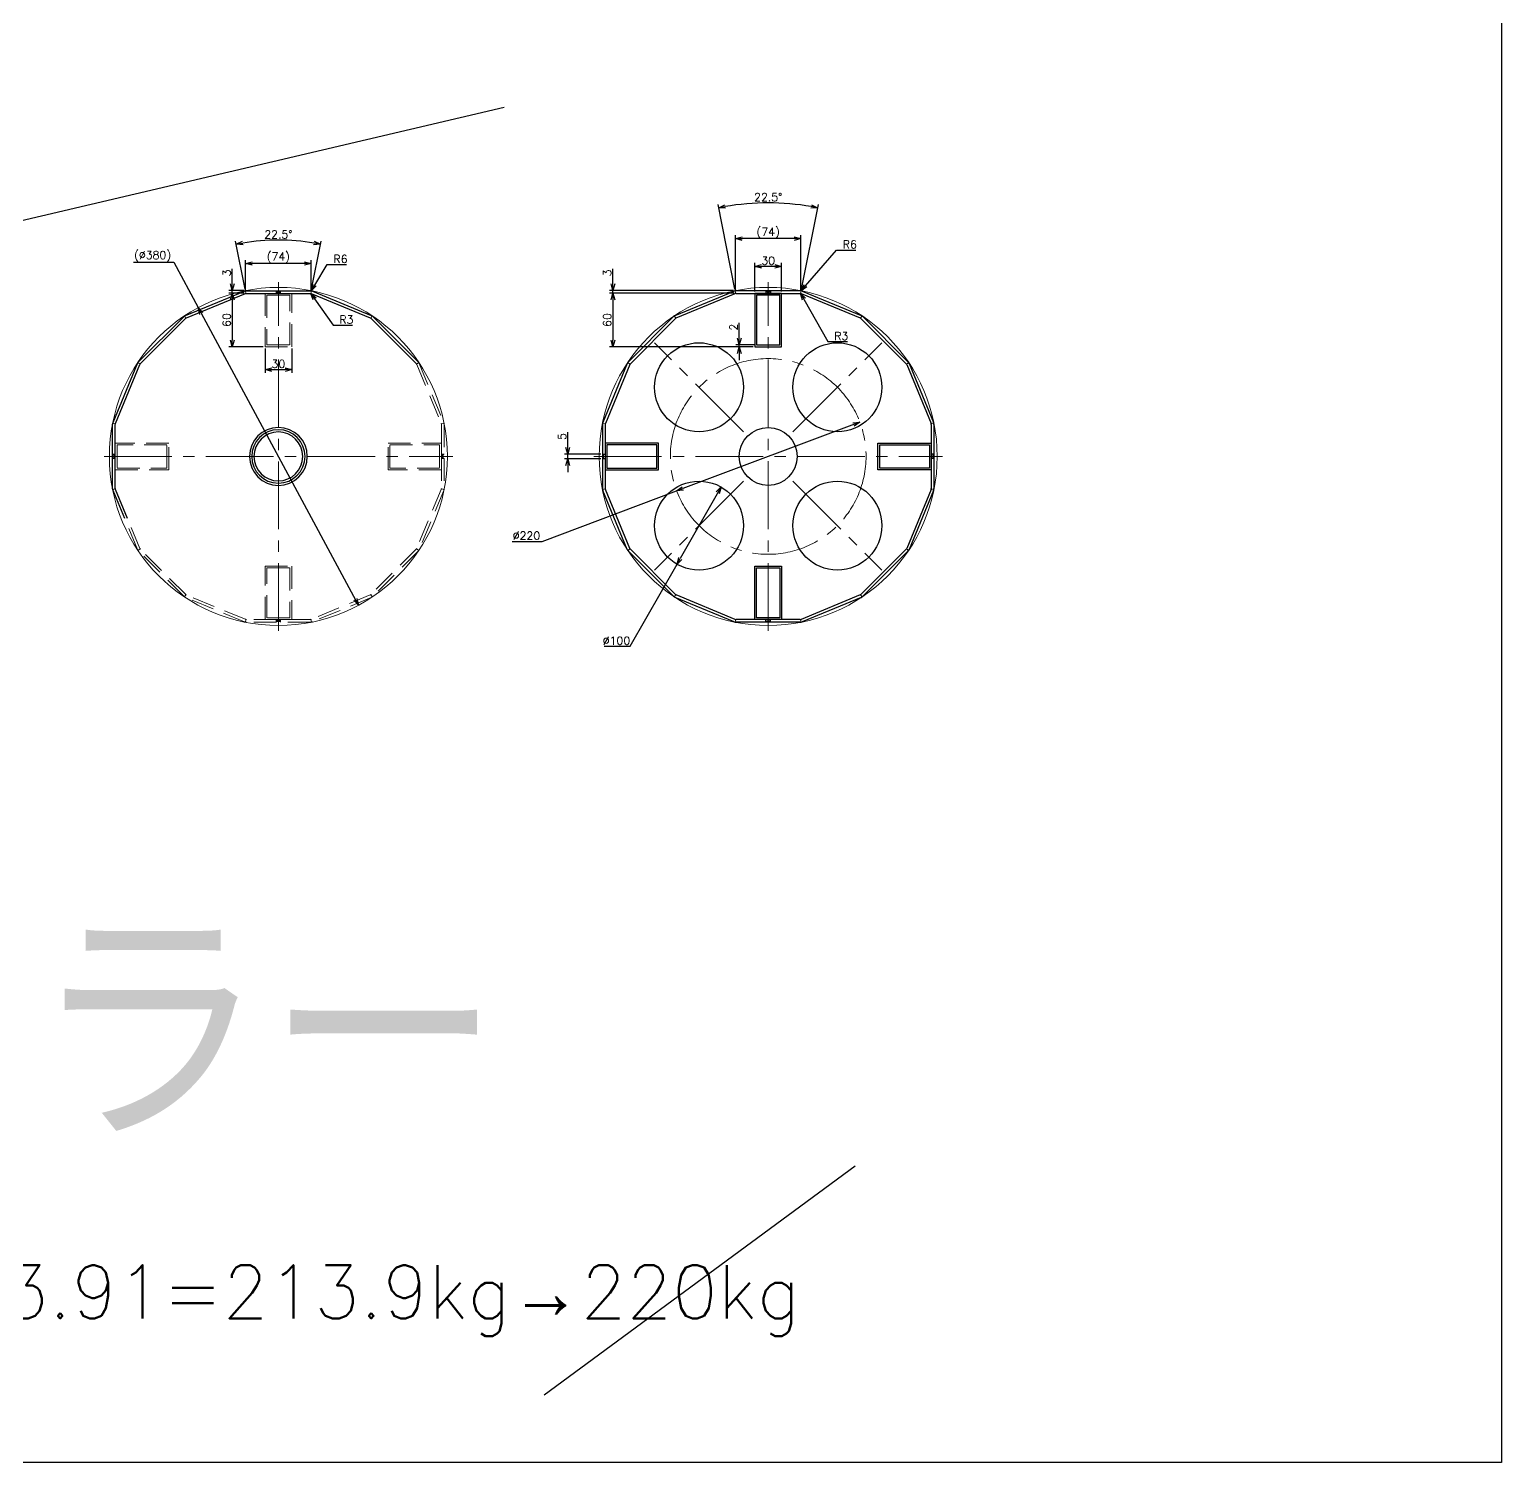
# Model space of a CAD drawing. Header units: millimetres. Extents: x -8731 to 85711, y -14522 to 31379.
# Drawn here: x -2808 to -1153, y 5443 to 7054 of the extents above; entities that cross this region are included whole.
import ezdxf
from ezdxf import colors
from ezdxf.entities.mleader import LeaderData, LeaderLine
from ezdxf.math import Vec2, Vec3

# ---------------------------------------------------------------- set-up
doc = ezdxf.new("R2010")
doc.units = ezdxf.units.MM
doc.header["$LTSCALE"] = 4
doc.header["$PDMODE"] = 99
doc.header["$PDSIZE"] = 1
doc.linetypes.add('CENTER2', pattern=[28.575, 19.05, -3.175, 3.175, -3.175])
doc.linetypes.add('HIDDEN', pattern=[9.525, 6.35, -3.175])
for name, color, linetype, lineweight in [('04_HIDDEN', 2, 'HIDDEN', 13), ('05_CENTER', 4, 'CENTER2', 13), ('08_DIM', 3, 'Continuous', 13)]:
    doc.layers.add(name, color=color, linetype=linetype, lineweight=lineweight)
doc.layers.add('10_DRAFT', color=8, linetype='Continuous', lineweight=0, plot=False)
doc.styles.add('KSS_TXT', font='txt.shx', dxfattribs={"bigfont": 'extfont2.shx'})
doc.styles.get("Standard").update_dxf_attribs({"font": 'txt.shx', "bigfont": 'extfont2.shx'})
doc.dimstyles.new('KSS_DIM', dxfattribs={"dimscale": 3, "dimtxt": 3, "dimasz": 2.5, "dimexe": 1.25, "dimexo": 0.625, "dimtad": 1, "dimdsep": 46, "dimtxsty": 'KSS_TXT', "dimblk": 'OPEN30', "dimcen": 0, "dimazin": 2, "dimtfac": 0.75, "dimtmove": 0, "dimatfit": 3, "dimldrblk": 'OPEN30', "dimfxl": 1, "dimtolj": 1, "dimarcsym": 0})
doc.dimstyles.new('KSS_DIM$3', dxfattribs={"dimscale": 3, "dimtxt": 3, "dimasz": 2.5, "dimexe": 1.25, "dimexo": 0.625, "dimtad": 1, "dimtih": 1, "dimtoh": 1, "dimdsep": 46, "dimtxsty": 'KSS_TXT', "dimblk": 'OPEN30', "dimcen": 0, "dimazin": 2, "dimtfac": 0.75, "dimtofl": 0, "dimtmove": 0, "dimatfit": 3, "dimldrblk": 'OPEN30', "dimfxl": 1, "dimtolj": 1, "dimarcsym": 0})

# ---------------------------------------------------------------- blocks, each defined once
blk = doc.blocks.new('_Open30')
at = {"color": 0, "linetype": 'ByBlock', "lineweight": -2}
for p, q in [((-1, 0.27), (0, 0)), ((0, 0), (-1, -0.27)), ((0, 0), (-1, 0))]:
    blk.add_line(p, q, dxfattribs=at)
blk = doc.blocks.new('*D1361')
at = {"layer": '08_DIM', "color": 0, "lineweight": -2, "transparency": 16777216}
for p, q in [((-2203.1, 6584), (-2203.1, 6601.3)), ((-2166, 6576.5), (-2206.8, 6576.5)), ((-2166, 6571.5), (-2206.8, 6571.5)), ((-2203.1, 6571.5), (-2203.1, 6576.5)), ((-2203.1, 6564), (-2203.1, 6556.5))]:
    blk.add_line(p, q, dxfattribs=at)
at = {"layer": 'Defpoints', "color": 0, "transparency": 16777216}
for p in [(-2203.1, 6576.5), (-2164.1, 6576.5), (-2164.1, 6571.5)]:
    blk.add_point(p, dxfattribs=at)
at = {"layer": '08_DIM', "color": 0, "lineweight": -2, "transparency": 16777216, "xscale": 7.5, "yscale": 7.5, "zscale": 7.5}
for p, rotation in [((-2203.1, 6576.5), 270), ((-2203.1, 6571.5), 90)]:
    blk.add_blockref('_Open30', p, dxfattribs=dict(at, rotation=rotation))
at = {"layer": '08_DIM', "color": 0, "transparency": 16777216, "insert": (-2209.5, 6596.4), "char_height": 9, "attachment_point": 5, "rotation": 90, "style": 'KSS_TXT'}
blk.add_mtext('\\A1;5', dxfattribs=at)
blk = doc.blocks.new('*D1427')
at = {"layer": '08_DIM', "color": 0, "lineweight": -2, "transparency": 16777216}
for p, q in [((-2543.5, 6695.5), (-2543.5, 6668)), ((-2513.5, 6695.5), (-2513.5, 6668)), ((-2536, 6671.7), (-2521, 6671.7))]:
    blk.add_line(p, q, dxfattribs=at)
at = {"layer": 'Defpoints', "color": 0, "transparency": 16777216}
for p in [(-2543.5, 6697.4), (-2513.5, 6697.4), (-2513.5, 6671.7)]:
    blk.add_point(p, dxfattribs=at)
at = {"layer": '08_DIM', "color": 0, "lineweight": -2, "transparency": 16777216, "xscale": 7.5, "yscale": 7.5, "zscale": 7.5, "rotation": 180}
blk.add_blockref('_Open30', (-2543.5, 6671.7), dxfattribs=at)
at = {"layer": '08_DIM', "color": 0, "lineweight": -2, "transparency": 16777216, "xscale": 7.5, "yscale": 7.5, "zscale": 7.5}
blk.add_blockref('_Open30', (-2513.5, 6671.7), dxfattribs=at)
at = {"layer": '08_DIM', "color": 0, "transparency": 16777216, "insert": (-2528.5, 6678.1), "char_height": 9, "attachment_point": 5, "style": 'KSS_TXT'}
blk.add_mtext('\\A1;30', dxfattribs=at)
blk = doc.blocks.new('*D1428')
at = {"layer": '08_DIM', "color": 0, "lineweight": -2, "transparency": 16777216}
for p, q in [((-2566.8, 6757.4), (-2584, 6757.4)), ((-2580.3, 6749.9), (-2580.3, 6704.9)), ((-2545.4, 6697.4), (-2584, 6697.4))]:
    blk.add_line(p, q, dxfattribs=at)
at = {"layer": 'Defpoints', "color": 0, "transparency": 16777216}
for p in [(-2565, 6757.4), (-2580.3, 6697.4), (-2543.5, 6697.4)]:
    blk.add_point(p, dxfattribs=at)
at = {"layer": '08_DIM', "color": 0, "lineweight": -2, "transparency": 16777216, "xscale": 7.5, "yscale": 7.5, "zscale": 7.5}
for p, rotation in [((-2580.3, 6757.4), 90), ((-2580.3, 6697.4), 270)]:
    blk.add_blockref('_Open30', p, dxfattribs=dict(at, rotation=rotation))
at = {"layer": '08_DIM', "color": 0, "transparency": 16777216, "insert": (-2586.6, 6727.4), "char_height": 9, "attachment_point": 5, "rotation": 90, "style": 'KSS_TXT'}
blk.add_mtext('\\A1;60', dxfattribs=at)
blk = doc.blocks.new('*D1429')
at = {"layer": '08_DIM', "color": 0, "lineweight": -2, "transparency": 16777216}
for p, q in [((-2580.3, 6767.9), (-2580.3, 6785.1)), ((-2567.4, 6760.4), (-2584, 6760.4)), ((-2566.8, 6757.4), (-2584, 6757.4)), ((-2580.3, 6757.4), (-2580.3, 6760.4)), ((-2580.3, 6749.9), (-2580.3, 6742.4))]:
    blk.add_line(p, q, dxfattribs=at)
at = {"layer": 'Defpoints', "color": 0, "transparency": 16777216}
for p in [(-2580.3, 6760.4), (-2565.6, 6760.4), (-2565, 6757.4)]:
    blk.add_point(p, dxfattribs=at)
at = {"layer": '08_DIM', "color": 0, "lineweight": -2, "transparency": 16777216, "xscale": 7.5, "yscale": 7.5, "zscale": 7.5}
for p, rotation in [((-2580.3, 6760.4), 270), ((-2580.3, 6757.4), 90)]:
    blk.add_blockref('_Open30', p, dxfattribs=dict(at, rotation=rotation))
at = {"layer": '08_DIM', "color": 0, "transparency": 16777216, "insert": (-2586.6, 6780.3), "char_height": 9, "attachment_point": 5, "rotation": 90, "style": 'KSS_TXT'}
blk.add_mtext('\\A1;3', dxfattribs=at)
blk = doc.blocks.new('*D1430')
at = {"layer": '08_DIM', "color": 0, "lineweight": -2, "transparency": 16777216}
for p, q in [((-2565.9, 6762.2), (-2576.7, 6816.2)), ((-2491.1, 6762.2), (-2480.3, 6816.2))]:
    blk.add_line(p, q, dxfattribs=at)
blk.add_arc((-2528.5, 6574), 243.2, 80.5172, 99.4828, dxfattribs=at)
at = {"layer": 'Defpoints', "color": 0, "transparency": 16777216}
for p in [(-2512.6, 6816.7), (-2565.6, 6760.4), (-2565, 6757.4), (-2492, 6757.4), (-2491.4, 6760.4)]:
    blk.add_point(p, dxfattribs=at)
at = {"layer": '08_DIM', "color": 0, "lineweight": -2, "transparency": 16777216, "xscale": 7.5, "yscale": 7.5, "zscale": 7.5}
for p, rotation in [((-2575.9, 6812.5), 190.3663944269011), ((-2481.1, 6812.5), 349.6336055743551)]:
    blk.add_blockref('_Open30', p, dxfattribs=dict(at, rotation=rotation))
at = {"layer": '08_DIM', "color": 0, "transparency": 16777216, "insert": (-2528.5, 6823.6), "char_height": 9, "attachment_point": 5, "style": 'KSS_TXT'}
blk.add_mtext('\\A1;22.5%%d', dxfattribs=at)
blk = doc.blocks.new('*D1431')
at = {"layer": '08_DIM', "color": 0, "lineweight": -2, "transparency": 16777216}
for p, q in [((-2565.3, 6760.8), (-2565.3, 6794.7)), ((-2499.2, 6790.9), (-2557.8, 6790.9)), ((-2491.7, 6760.8), (-2491.7, 6794.7))]:
    blk.add_line(p, q, dxfattribs=at)
at = {"layer": 'Defpoints', "color": 0, "transparency": 16777216}
for p in [(-2565.3, 6790.9), (-2565.3, 6758.9), (-2491.7, 6758.9)]:
    blk.add_point(p, dxfattribs=at)
at = {"layer": '08_DIM', "color": 0, "lineweight": -2, "transparency": 16777216, "xscale": 7.5, "yscale": 7.5, "zscale": 7.5, "rotation": 180}
blk.add_blockref('_Open30', (-2565.3, 6790.9), dxfattribs=at)
at = {"layer": '08_DIM', "color": 0, "lineweight": -2, "transparency": 16777216, "xscale": 7.5, "yscale": 7.5, "zscale": 7.5}
blk.add_blockref('_Open30', (-2491.7, 6790.9), dxfattribs=at)
at = {"layer": '08_DIM', "color": 0, "transparency": 16777216, "insert": (-2528.5, 6797.3), "char_height": 9, "attachment_point": 5, "style": 'KSS_TXT'}
blk.add_mtext('\\A1;(74)', dxfattribs=at)
blk = doc.blocks.new('*D1432')
at = {"layer": '08_DIM', "color": 0, "lineweight": -2, "transparency": 16777216}
for p, q in [((-2691.2, 6792.5), (-2646.2, 6792.5)), ((-2646.2, 6792.5), (-2618.6, 6741.3)), ((-2438.4, 6406.8), (-2615.1, 6734.7))]:
    blk.add_line(p, q, dxfattribs=at)
at = {"layer": 'Defpoints', "color": 0, "transparency": 16777216}
for p in [(-2618.6, 6741.3), (-2438.4, 6406.8)]:
    blk.add_point(p, dxfattribs=at)
at = {"layer": '08_DIM', "color": 0, "lineweight": -2, "transparency": 16777216, "xscale": 7.5, "yscale": 7.5, "zscale": 7.5}
for p, rotation in [((-2618.6, 6741.3), 118.3202222788793), ((-2438.4, 6406.8), 298.3202222788793)]:
    blk.add_blockref('_Open30', p, dxfattribs=dict(at, rotation=rotation))
at = {"layer": '08_DIM', "color": 0, "transparency": 16777216, "insert": (-2669.9, 6798.9), "char_height": 9, "attachment_point": 5, "style": 'KSS_TXT'}
blk.add_mtext('\\A1;(%%C380)', dxfattribs=at)
blk = doc.blocks.new('A$C478F6F38_1_1_1')
at = {"color": 0}
for points in [[(15, 0), (-15, 0), (-15, -60), (15, -60)], [(13, -2), (-13, -2), (-13, -58), (13, -58)]]:
    blk.add_lwpolyline(points, close=True, dxfattribs=at)
blk = doc.blocks.new('A$C34463D87_1_1_1')
h = blk.add_hatch(color=3)
h.dxf.hatch_style = 1
h.paths.add_polyline_path([(-2.5, 183.3), (-2.5, 185.6, 0.11176), (0, 185), (0, 183.3)])
h.paths.add_polyline_path([(0, 183.3), (0, 185, 0.111762), (2.5, 185.6), (2.5, 183.3)])
h = blk.add_hatch(color=3)
h.dxf.hatch_style = 1
h.paths.add_polyline_path([(-183.3, -2.5), (-185.6, -2.5, 0.11176), (-185, 0), (-183.3, 0)])
h.paths.add_polyline_path([(-183.3, 0), (-185, 0, 0.111762), (-185.6, 2.5), (-183.3, 2.5)])
h = blk.add_hatch(color=3)
h.dxf.hatch_style = 1
h.paths.add_polyline_path([(183.3, 2.5), (185.6, 2.5, 0.11176), (185, 0), (183.3, 0)])
h.paths.add_polyline_path([(183.3, 0), (185, 0, 0.111762), (185.6, -2.5), (183.3, -2.5)])
h = blk.add_hatch(color=3)
h.dxf.hatch_style = 1
h.paths.add_polyline_path([(2.5, -183.3), (2.5, -185.6, 0.11176), (0, -185), (0, -183.3)])
h.paths.add_polyline_path([(0, -183.3), (0, -185, 0.111762), (-2.5, -185.6), (-2.5, -183.3)])
at = {"color": 0}
for p, q in [((-38.2, 185.9), (-104.5, 158.4)), ((-37, 183.1), (-103.3, 155.7)), ((35.9, 186.3), (-35.9, 186.3)), ((35.9, 183.3), (-35.9, 183.3)), ((103.3, 155.7), (37, 183.1)), ((104.5, 158.4), (38.2, 185.9)), ((-106.4, 157.1), (-157.1, 106.4)), ((-104.3, 155), (-155, 104.3)), ((155, 104.3), (104.3, 155)), ((157.1, 106.4), (106.4, 157.1)), ((183.1, 37), (155.7, 103.3)), ((185.9, 38.2), (158.4, 104.5)), ((183.3, -35.9), (183.3, 35.9)), ((186.3, -35.9), (186.3, 35.9)), ((169.5, -69.8), (183.1, -37)), ((172.8, -69.8), (185.9, -38.2))]:
    blk.add_line(p, q, dxfattribs=at)
for radius in [32.5, 30, 27.5]:
    blk.add_circle((0, 0), radius, dxfattribs=at)
for centre, radius, start, end in [((-35.9, 180.3), 6, 90, 112.5), ((-35.9, 180.3), 3, 90, 112.5), ((35.9, 180.3), 6, 67.5, 90), ((35.9, 180.3), 3, 67.5, 90), ((-102.2, 152.9), 6, 112.5, 135), ((-102.2, 152.9), 3, 112.5, 135), ((102.2, 152.9), 3, 45, 67.5), ((102.2, 152.9), 6, 45, 67.5), ((-152.9, 102.2), 6, 135, 157.5), ((-152.9, 102.2), 3, 135, 157.5), ((152.9, 102.2), 3, 22.5, 45), ((152.9, 102.2), 6, 22.5, 45), ((180.3, 35.9), 3, 0, 22.5), ((180.3, 35.9), 6, 0, 22.5), ((180.3, -35.9), 3, 337.5, 0), ((180.3, -35.9), 6, 337.5, 0)]:
    blk.add_arc(centre, radius, start, end, dxfattribs=at)
at = {"color": 3}
for centre, start, end in [((0, 190.8), 244.4921, 295.5079), ((-190.8, 0), 334.4921, 25.5079), ((190.8, 0), 154.4921, 205.5079), ((0, -190.8), 64.4921, 115.5079)]:
    blk.add_arc(centre, 5.81, start, end, dxfattribs=at)
at = {"layer": '04_HIDDEN'}
for p, q in [((-2.5, 186.3), (-2.5, 183.3)), ((2.5, 186.3), (2.5, 183.3)), ((-158.4, 104.5), (-185.9, 38.2)), ((-155.7, 103.3), (-183.1, 37)), ((-186.3, 35.9), (-186.3, -35.9)), ((-183.3, 35.9), (-183.3, -35.9)), ((-186.3, 2.5), (-183.3, 2.5)), ((186.3, 2.5), (183.3, 2.5)), ((-186.3, -2.5), (-183.3, -2.5)), ((186.3, -2.5), (183.3, -2.5)), ((-185.9, -38.2), (-158.4, -104.5)), ((-183.1, -37), (-155.7, -103.3)), ((155.7, -103.3), (169.5, -69.8)), ((158.4, -104.5), (172.8, -69.8)), ((-157.1, -106.4), (-106.4, -157.1)), ((-155, -104.3), (-104.3, -155)), ((104.3, -155), (155, -104.3)), ((106.4, -157.1), (157.1, -106.4)), ((-104.5, -158.4), (-38.2, -185.9)), ((-103.3, -155.7), (-37, -183.1)), ((37, -183.1), (103.3, -155.7)), ((38.2, -185.9), (104.5, -158.4)), ((-35.9, -183.3), (35.9, -183.3)), ((-35.9, -186.3), (35.9, -186.3)), ((-2.5, -186.3), (-2.5, -183.3)), ((2.5, -186.3), (2.5, -183.3))]:
    blk.add_line(p, q, dxfattribs=at)
for centre, radius, start, end in [((-180.3, 35.9), 6, 157.5, 180), ((-180.3, 35.9), 3, 157.5, 180), ((-180.3, -35.9), 6, 180, 202.5), ((-180.3, -35.9), 3, 180, 202.5), ((-152.9, -102.2), 6, 202.5, 225), ((-152.9, -102.2), 3, 202.5, 225), ((152.9, -102.2), 3, 315, 337.5), ((152.9, -102.2), 6, 315, 337.5), ((-102.2, -152.9), 6, 225, 247.5), ((-102.2, -152.9), 3, 225, 247.5), ((102.2, -152.9), 3, 292.5, 315), ((102.2, -152.9), 6, 292.5, 315), ((-35.9, -180.3), 6, 247.5, 270), ((-35.9, -180.3), 3, 247.5, 270), ((35.9, -180.3), 3, 270, 292.5), ((35.9, -180.3), 6, 270, 292.5)]:
    blk.add_arc(centre, radius, start, end, dxfattribs=at)
at = {"layer": '05_CENTER'}
for p, q in [((0, -196), (0, 196)), ((196, 0), (-196, 0))]:
    blk.add_line(p, q, dxfattribs=at)
at = {"layer": '10_DRAFT'}
for p, q in [((-37.1, 186.3), (-38.2, 185.9)), ((-37.1, 186.3), (-36.5, 183.3)), ((-35.9, 186.3), (-37.1, 186.3)), ((-37, 183.1), (-36.5, 183.3)), ((-36.5, 183.3), (-35.9, 183.3)), ((37.1, 186.3), (35.9, 186.3)), ((35.9, 183.3), (36.5, 183.3)), ((37.1, 186.3), (36.5, 183.3)), ((36.5, 183.3), (37, 183.1)), ((38.2, 185.9), (37.1, 186.3)), ((-105.6, 158), (-106.4, 157.1)), ((-104.5, 158.4), (-105.6, 158)), ((-105.6, 158), (-103.9, 155.4)), ((-104.3, 155), (-103.9, 155.4)), ((-103.9, 155.4), (-103.3, 155.7)), ((103.3, 155.7), (103.9, 155.4)), ((105.6, 158), (103.9, 155.4)), ((103.9, 155.4), (104.3, 155)), ((105.6, 158), (104.5, 158.4)), ((106.4, 157.1), (105.6, 158)), ((-158, 105.6), (-158.4, 104.5)), ((-157.1, 106.4), (-158, 105.6)), ((-158, 105.6), (-155.4, 103.9)), ((-155.7, 103.3), (-155.4, 103.9)), ((-155.4, 103.9), (-155, 104.3)), ((155, 104.3), (155.4, 103.9)), ((158, 105.6), (155.4, 103.9)), ((155.4, 103.9), (155.7, 103.3)), ((158, 105.6), (157.1, 106.4)), ((158.4, 104.5), (158, 105.6)), ((-185.9, 38.2), (-186.3, 37.1)), ((-186.3, 37.1), (-183.3, 36.5)), ((-186.3, 37.1), (-186.3, 35.9)), ((-183.3, 36.5), (-183.1, 37)), ((-183.3, 35.9), (-183.3, 36.5)), ((183.1, 37), (183.3, 36.5)), ((186.3, 37.1), (183.3, 36.5)), ((183.3, 36.5), (183.3, 35.9)), ((186.3, 37.1), (185.9, 38.2)), ((186.3, 35.9), (186.3, 37.1)), ((-186.3, -35.9), (-186.3, -37.1)), ((-186.3, -37.1), (-183.3, -36.5)), ((-186.3, -37.1), (-185.9, -38.2)), ((-183.3, -36.5), (-183.3, -35.9)), ((-183.1, -37), (-183.3, -36.5)), ((183.3, -36.5), (183.1, -37)), ((183.3, -35.9), (183.3, -36.5)), ((186.3, -37.1), (183.3, -36.5)), ((185.9, -38.2), (186.3, -37.1)), ((186.3, -37.1), (186.3, -35.9)), ((-158.4, -104.5), (-158, -105.6)), ((-158, -105.6), (-155.4, -103.9)), ((-158, -105.6), (-157.1, -106.4)), ((-155.4, -103.9), (-155.7, -103.3)), ((-155, -104.3), (-155.4, -103.9)), ((155.4, -103.9), (155, -104.3)), ((155.7, -103.3), (155.4, -103.9)), ((158, -105.6), (155.4, -103.9)), ((157.1, -106.4), (158, -105.6)), ((158, -105.6), (158.4, -104.5)), ((-106.4, -157.1), (-105.6, -158)), ((-105.6, -158), (-103.9, -155.4)), ((-105.6, -158), (-104.5, -158.4)), ((-103.9, -155.4), (-104.3, -155)), ((-103.3, -155.7), (-103.9, -155.4)), ((103.9, -155.4), (103.3, -155.7)), ((104.3, -155), (103.9, -155.4)), ((105.6, -158), (103.9, -155.4)), ((104.5, -158.4), (105.6, -158)), ((105.6, -158), (106.4, -157.1)), ((-38.2, -185.9), (-37.1, -186.3)), ((-37.1, -186.3), (-36.5, -183.3)), ((-37.1, -186.3), (-35.9, -186.3)), ((-36.5, -183.3), (-37, -183.1)), ((-35.9, -183.3), (-36.5, -183.3)), ((36.5, -183.3), (35.9, -183.3)), ((35.9, -186.3), (37.1, -186.3)), ((37, -183.1), (36.5, -183.3)), ((37.1, -186.3), (36.5, -183.3)), ((37.1, -186.3), (38.2, -185.9))]:
    blk.add_line(p, q, dxfattribs=at)
blk.add_circle((0, 0), 190, dxfattribs=at)
at = {"layer": '04_HIDDEN', "xscale": -1}
blk.add_blockref('A$C478F6F38_1_1_1', (0, 183.3), dxfattribs=at)
at = {"layer": '04_HIDDEN'}
for p, rotation in [((-183.3, 0), 90), ((0, -183.3), 180)]:
    blk.add_blockref('A$C478F6F38_1_1_1', p, dxfattribs=dict(at, rotation=rotation))
at = {"layer": '04_HIDDEN', "xscale": -1, "rotation": 270}
blk.add_blockref('A$C478F6F38_1_1_1', (183.3, 0), dxfattribs=at)
blk = doc.blocks.new('*D3917')
at = {"layer": '08_DIM', "color": 0, "lineweight": -2, "transparency": 16777216}
for p, q in [((-1992.8, 6759.3), (-1992.8, 6791.5)), ((-1970.3, 6787.7), (-1985.3, 6787.7)), ((-1962.8, 6759.3), (-1962.8, 6791.5))]:
    blk.add_line(p, q, dxfattribs=at)
at = {"layer": 'Defpoints', "color": 0, "transparency": 16777216}
for p in [(-1992.8, 6787.7), (-1992.8, 6757.4), (-1962.8, 6757.4)]:
    blk.add_point(p, dxfattribs=at)
at = {"layer": '08_DIM', "color": 0, "lineweight": -2, "transparency": 16777216, "xscale": 7.5, "yscale": 7.5, "zscale": 7.5, "rotation": 180}
blk.add_blockref('_Open30', (-1992.8, 6787.7), dxfattribs=at)
at = {"layer": '08_DIM', "color": 0, "lineweight": -2, "transparency": 16777216, "xscale": 7.5, "yscale": 7.5, "zscale": 7.5}
blk.add_blockref('_Open30', (-1962.8, 6787.7), dxfattribs=at)
at = {"layer": '08_DIM', "color": 0, "transparency": 16777216, "insert": (-1977.8, 6794.1), "char_height": 9, "attachment_point": 5, "style": 'KSS_TXT'}
blk.add_mtext('\\A1;30', dxfattribs=at)
blk = doc.blocks.new('*D3918')
at = {"layer": '08_DIM', "color": 0, "lineweight": -2, "transparency": 16777216}
for p, q in [((-2016.1, 6757.4), (-2156.2, 6757.4)), ((-2152.4, 6749.9), (-2152.4, 6704.9)), ((-1994.7, 6697.4), (-2156.2, 6697.4))]:
    blk.add_line(p, q, dxfattribs=at)
at = {"layer": 'Defpoints', "color": 0, "transparency": 16777216}
for p in [(-2014.2, 6757.4), (-2152.4, 6697.4), (-1992.8, 6697.4)]:
    blk.add_point(p, dxfattribs=at)
at = {"layer": '08_DIM', "color": 0, "lineweight": -2, "transparency": 16777216, "xscale": 7.5, "yscale": 7.5, "zscale": 7.5}
for p, rotation in [((-2152.4, 6757.4), 90), ((-2152.4, 6697.4), 270)]:
    blk.add_blockref('_Open30', p, dxfattribs=dict(at, rotation=rotation))
at = {"layer": '08_DIM', "color": 0, "transparency": 16777216, "insert": (-2158.8, 6727.4), "char_height": 9, "attachment_point": 5, "rotation": 90, "style": 'KSS_TXT'}
blk.add_mtext('\\A1;60', dxfattribs=at)
blk = doc.blocks.new('*D3919')
at = {"layer": '08_DIM', "color": 0, "lineweight": -2, "transparency": 16777216}
for p, q in [((-2152.4, 6767.9), (-2152.4, 6785.1)), ((-2016.7, 6760.4), (-2156.2, 6760.4)), ((-2016.1, 6757.4), (-2156.2, 6757.4)), ((-2152.4, 6757.4), (-2152.4, 6760.4)), ((-2152.4, 6749.9), (-2152.4, 6742.4))]:
    blk.add_line(p, q, dxfattribs=at)
at = {"layer": 'Defpoints', "color": 0, "transparency": 16777216}
for p in [(-2152.4, 6760.4), (-2014.8, 6760.4), (-2014.2, 6757.4)]:
    blk.add_point(p, dxfattribs=at)
at = {"layer": '08_DIM', "color": 0, "lineweight": -2, "transparency": 16777216, "xscale": 7.5, "yscale": 7.5, "zscale": 7.5}
for p, rotation in [((-2152.4, 6760.4), 270), ((-2152.4, 6757.4), 90)]:
    blk.add_blockref('_Open30', p, dxfattribs=dict(at, rotation=rotation))
at = {"layer": '08_DIM', "color": 0, "transparency": 16777216, "insert": (-2158.8, 6780.3), "char_height": 9, "attachment_point": 5, "rotation": 90, "style": 'KSS_TXT'}
blk.add_mtext('\\A1;3', dxfattribs=at)
blk = doc.blocks.new('*D3920')
at = {"layer": '08_DIM', "color": 0, "lineweight": -2, "transparency": 16777216}
for p, q in [((-2015.2, 6762.2), (-2034.1, 6857.3)), ((-1940.3, 6762.2), (-1921.4, 6857.3))]:
    blk.add_line(p, q, dxfattribs=at)
blk.add_arc((-1977.8, 6574), 285, 80.2576, 99.7424, dxfattribs=at)
at = {"layer": 'Defpoints', "color": 0, "transparency": 16777216}
for p in [(-1959.1, 6858.5), (-2014.8, 6760.4), (-2014.2, 6757.4), (-1941.3, 6757.4), (-1940.7, 6760.4)]:
    blk.add_point(p, dxfattribs=at)
at = {"layer": '08_DIM', "color": 0, "lineweight": -2, "transparency": 16777216, "xscale": 7.5, "yscale": 7.5, "zscale": 7.5}
for p, rotation in [((-2033.4, 6853.6), 190.4961934997355), ((-1922.2, 6853.6), 349.503806501434)]:
    blk.add_blockref('_Open30', p, dxfattribs=dict(at, rotation=rotation))
at = {"layer": '08_DIM', "color": 0, "transparency": 16777216, "insert": (-1977.8, 6865.5), "char_height": 9, "attachment_point": 5, "style": 'KSS_TXT'}
blk.add_mtext('\\A1;22.5%%d', dxfattribs=at)
blk = doc.blocks.new('*D3921')
at = {"layer": '08_DIM', "color": 0, "lineweight": -2, "transparency": 16777216}
for p, q in [((-2014.5, 6760.8), (-2014.5, 6822.6)), ((-1948.5, 6818.9), (-2007, 6818.9)), ((-1941, 6760.8), (-1941, 6822.6))]:
    blk.add_line(p, q, dxfattribs=at)
at = {"layer": 'Defpoints', "color": 0, "transparency": 16777216}
for p in [(-2014.5, 6818.9), (-2014.5, 6758.9), (-1941, 6758.9)]:
    blk.add_point(p, dxfattribs=at)
at = {"layer": '08_DIM', "color": 0, "lineweight": -2, "transparency": 16777216, "xscale": 7.5, "yscale": 7.5, "zscale": 7.5, "rotation": 180}
blk.add_blockref('_Open30', (-2014.5, 6818.9), dxfattribs=at)
at = {"layer": '08_DIM', "color": 0, "lineweight": -2, "transparency": 16777216, "xscale": 7.5, "yscale": 7.5, "zscale": 7.5}
blk.add_blockref('_Open30', (-1941, 6818.9), dxfattribs=at)
at = {"layer": '08_DIM', "color": 0, "transparency": 16777216, "insert": (-1977.8, 6825.2), "char_height": 9, "attachment_point": 5, "style": 'KSS_TXT'}
blk.add_mtext('\\A1;(74)', dxfattribs=at)
blk = doc.blocks.new('*D3922')
at = {"layer": '08_DIM', "color": 0, "lineweight": -2, "transparency": 16777216}
for p, q in [((-1874.8, 6612.7), (-2073.7, 6538)), ((-2231.8, 6478.6), (-2080.7, 6535.3)), ((-2265.6, 6478.6), (-2231.8, 6478.6))]:
    blk.add_line(p, q, dxfattribs=at)
at = {"layer": 'Defpoints', "color": 0, "transparency": 16777216}
for p in [(-1874.8, 6612.7), (-2080.7, 6535.3)]:
    blk.add_point(p, dxfattribs=at)
at = {"layer": '08_DIM', "color": 0, "lineweight": -2, "transparency": 16777216, "xscale": 7.5, "yscale": 7.5, "zscale": 7.5}
for p, rotation in [((-1874.8, 6612.7), 20.59139311742647), ((-2080.7, 6535.3), 200.5913931174265)]:
    blk.add_blockref('_Open30', p, dxfattribs=dict(at, rotation=rotation))
at = {"layer": '08_DIM', "color": 0, "transparency": 16777216, "insert": (-2249.6, 6485), "char_height": 9, "attachment_point": 5, "style": 'KSS_TXT'}
blk.add_mtext('\\A1;%%C220', dxfattribs=at)
blk = doc.blocks.new('*D3926')
at = {"layer": '08_DIM', "color": 0, "lineweight": -2, "transparency": 16777216}
for p, q in [((-2030.8, 6539.7), (-2076.6, 6459.3)), ((-2132.9, 6360.6), (-2080.3, 6452.8)), ((-2162.1, 6360.6), (-2132.9, 6360.6))]:
    blk.add_line(p, q, dxfattribs=at)
at = {"layer": 'Defpoints', "color": 0, "transparency": 16777216}
for p in [(-2030.8, 6539.7), (-2080.3, 6452.8)]:
    blk.add_point(p, dxfattribs=at)
at = {"layer": '08_DIM', "color": 0, "lineweight": -2, "transparency": 16777216, "xscale": 7.5, "yscale": 7.5, "zscale": 7.5}
for p, rotation in [((-2030.8, 6539.7), 60.32635571447695), ((-2080.3, 6452.8), 240.326355714477)]:
    blk.add_blockref('_Open30', p, dxfattribs=dict(at, rotation=rotation))
at = {"layer": '08_DIM', "color": 0, "transparency": 16777216, "insert": (-2148.4, 6366.9), "char_height": 9, "attachment_point": 5, "style": 'KSS_TXT'}
blk.add_mtext('\\A1;%%C100', dxfattribs=at)
blk = doc.blocks.new('*D3927')
at = {"layer": '08_DIM', "color": 0, "lineweight": -2, "transparency": 16777216}
for p, q in [((-2010.3, 6706.9), (-2010.3, 6724.1)), ((-1992.7, 6699.4), (-2014, 6699.4)), ((-1994.7, 6697.4), (-2014, 6697.4)), ((-2010.3, 6697.4), (-2010.3, 6699.4)), ((-2010.3, 6689.9), (-2010.3, 6682.4))]:
    blk.add_line(p, q, dxfattribs=at)
at = {"layer": 'Defpoints', "color": 0, "transparency": 16777216}
for p in [(-2010.3, 6699.4), (-1992.8, 6697.4), (-1990.8, 6699.4)]:
    blk.add_point(p, dxfattribs=at)
at = {"layer": '08_DIM', "color": 0, "lineweight": -2, "transparency": 16777216, "xscale": 7.5, "yscale": 7.5, "zscale": 7.5}
for p, rotation in [((-2010.3, 6699.4), 270), ((-2010.3, 6697.4), 90)]:
    blk.add_blockref('_Open30', p, dxfattribs=dict(at, rotation=rotation))
at = {"layer": '08_DIM', "color": 0, "transparency": 16777216, "insert": (-2016.7, 6719.3), "char_height": 9, "attachment_point": 5, "rotation": 90, "style": 'KSS_TXT'}
blk.add_mtext('\\A1;2', dxfattribs=at)

msp = doc.modelspace()

# ---------------------------------------------------------------- linework, layer by layer
at = {"color": 3}
msp.add_line((-2274.49183, 6966.16527), (-5459.01232, 6219.36425), dxfattribs=at)
at = {"color": 0}
for p, q in [((-2082.23102, 6732.47034), (-2015.94509, 6759.92687)), ((-2081.08297, 6729.6987), (-2014.79704, 6757.15523)), ((-2013.64899, 6760.38359), (-1941.90161, 6760.38359)), ((-2013.64899, 6757.38359), (-1941.90161, 6757.38359)), ((-1940.75356, 6757.15523), (-1874.46763, 6729.6987)), ((-1939.60551, 6759.92687), (-1873.31958, 6732.47034)), ((-2134.91061, 6680.43665), (-2084.17756, 6731.1697)), ((-2132.78929, 6678.31533), (-2082.05624, 6729.04838)), ((-1873.49436, 6729.04838), (-1822.76131, 6678.31533)), ((-1871.37304, 6731.1697), (-1820.63999, 6680.43665)), ((-2136.21125, 6678.49011), (-2163.66778, 6612.20418)), ((-2133.43961, 6677.34206), (-2160.89614, 6611.05613)), ((-1822.11099, 6677.34206), (-1794.65446, 6611.05613)), ((-1819.33935, 6678.49011), (-1791.88282, 6612.20418)), ((-2164.1245, 6609.90808), (-2164.1245, 6538.1607)), ((-2161.1245, 6609.90808), (-2161.1245, 6538.1607)), ((-1794.4261, 6609.90808), (-1794.4261, 6538.1607)), ((-1791.4261, 6609.90808), (-1791.4261, 6538.1607)), ((-2136.21125, 6469.57867), (-2163.66778, 6535.8646)), ((-2133.43961, 6470.72672), (-2160.89614, 6537.01265)), ((-1794.65446, 6537.01265), (-1822.11099, 6470.72672)), ((-1791.88282, 6535.8646), (-1819.33935, 6469.57867)), ((-2084.17756, 6416.89908), (-2134.91061, 6467.63213)), ((-2082.05624, 6419.0204), (-2132.78929, 6469.75345)), ((-1822.76131, 6469.75345), (-1873.49436, 6419.0204)), ((-1820.63999, 6467.63213), (-1871.37304, 6416.89908)), ((-2015.94509, 6388.14191), (-2082.23102, 6415.59844)), ((-2014.79704, 6390.91355), (-2081.08297, 6418.37008)), ((-1874.46763, 6418.37008), (-1940.75356, 6390.91355)), ((-1873.31958, 6415.59844), (-1939.60551, 6388.14191)), ((-1941.90161, 6390.68519), (-2013.64899, 6390.68519)), ((-1941.90161, 6387.68519), (-2013.64899, 6387.68519))]:
    msp.add_line(p, q, dxfattribs=at)
for p, q in [((-1980.27532, 6760.38359), (-1980.27532, 6757.38359)), ((-1975.27532, 6760.38359), (-1975.27532, 6757.38359)), ((-2164.1245, 6576.53437), (-2161.1245, 6576.53437)), ((-2164.1245, 6571.53437), (-2161.1245, 6571.53437)), ((-1791.4261, 6576.53441), (-1794.4261, 6576.53441)), ((-1791.4261, 6571.53441), (-1794.4261, 6571.53441)), ((-1980.27528, 6387.68519), (-1980.27528, 6390.68519)), ((-1975.27528, 6387.68519), (-1975.27528, 6390.68519)), ((-1880.17063, 5776.19684), (-2229.84942, 5518.89397))]:
    msp.add_line(p, q)
at = {"color": 2}
msp.add_lwpolyline([(-6091.91007, 8920.9142), (-1153.29844, 8920.9142), (-1153.29844, 5443.0655), (-6091.91007, 5443.0655)], close=True, dxfattribs=at)
at = {"color": 0}
for centre, radius in [((-2055.55705, 6651.81614), 50), ((-1899.99355, 6651.81614), 50), ((-1977.7753, 6574.03439), 32.5), ((-2055.55705, 6496.25264), 50), ((-1899.99355, 6496.25264), 50)]:
    msp.add_circle(centre, radius, dxfattribs=at)
for centre, radius, start, end in [((-2013.64899, 6754.38359), 6, 90, 112.5), ((-2013.64899, 6754.38359), 3, 90, 112.5), ((-1941.90161, 6754.38359), 6, 67.5, 90), ((-1941.90161, 6754.38359), 3, 67.5, 90), ((-2079.93492, 6726.92706), 6, 112.5, 135), ((-2079.93492, 6726.92706), 3, 112.5, 135), ((-1875.61568, 6726.92706), 3, 45, 67.5), ((-1875.61568, 6726.92706), 6, 45, 67.5), ((-2130.66797, 6676.19401), 6, 135, 157.5), ((-2130.66797, 6676.19401), 3, 135, 157.5), ((-1824.88263, 6676.19401), 3, 22.5, 45), ((-1824.88263, 6676.19401), 6, 22.5, 45), ((-2158.1245, 6609.90808), 6, 157.5, 180), ((-2158.1245, 6609.90808), 3, 157.5, 180), ((-1797.4261, 6609.90808), 3, 0, 22.5), ((-1797.4261, 6609.90808), 6, 0, 22.5), ((-2158.1245, 6538.1607), 6, 180, 202.5), ((-2158.1245, 6538.1607), 3, 180, 202.5), ((-1797.4261, 6538.1607), 3, 337.5, 0), ((-1797.4261, 6538.1607), 6, 337.5, 0), ((-2130.66797, 6471.87477), 6, 202.5, 225), ((-2130.66797, 6471.87477), 3, 202.5, 225), ((-1824.88263, 6471.87477), 3, 315, 337.5), ((-1824.88263, 6471.87477), 6, 315, 337.5), ((-2079.93492, 6421.14172), 6, 225, 247.5), ((-2079.93492, 6421.14172), 3, 225, 247.5), ((-1875.61568, 6421.14172), 3, 292.5, 315), ((-1875.61568, 6421.14172), 6, 292.5, 315), ((-2013.64899, 6393.68519), 3, 247.5, 270), ((-1941.90161, 6393.68519), 3, 270, 292.5), ((-2013.64899, 6393.68519), 6, 247.5, 270), ((-1941.90161, 6393.68519), 6, 270, 292.5)]:
    msp.add_arc(centre, radius, start, end, dxfattribs=at)
at = {"color": 3}
for centre, start, end in [((-1977.77532, 6764.83629), 244.49206587, 295.50793413), ((-2168.57721, 6574.03437), 334.49206587, 25.50793413), ((-1786.9734, 6574.03441), 154.49206587, 205.50793413), ((-1977.77528, 6383.23248), 64.49206587, 115.50793413)]:
    msp.add_arc(centre, 5.80537, start, end, dxfattribs=at)
at = {"layer": '05_CENTER'}
for p, q in [((-1977.7753, 6378.04112), (-1977.7753, 6770.02766)), ((-2005.52822, 6601.7873), (-2105.58588, 6701.84497)), ((-1950.02239, 6601.7873), (-1849.96472, 6701.84497)), ((-2173.76857, 6574.03439), (-1781.78203, 6574.03439)), ((-2005.52822, 6546.28147), (-2105.58588, 6446.22381)), ((-1950.02239, 6546.28147), (-1849.96472, 6446.22381))]:
    msp.add_line(p, q, dxfattribs=at)
msp.add_circle((-1977.7753, 6574.03439), 110, dxfattribs=at)
at = {"layer": '10_DRAFT'}
for p, q in [((-2015.94509, 6759.92687), (-2014.84246, 6760.38359)), ((-2014.84246, 6760.38359), (-2014.24572, 6757.38359)), ((-2014.84246, 6760.38359), (-2013.64899, 6760.38359)), ((-2014.24572, 6757.38359), (-2014.79704, 6757.15523)), ((-2013.64899, 6757.38359), (-2014.24572, 6757.38359)), ((-1941.90161, 6760.38359), (-1940.70814, 6760.38359)), ((-1941.30488, 6757.38359), (-1941.90161, 6757.38359)), ((-1940.70814, 6760.38359), (-1941.30488, 6757.38359)), ((-1940.75356, 6757.15523), (-1941.30488, 6757.38359)), ((-1940.70814, 6760.38359), (-1939.60551, 6759.92687)), ((-2084.17756, 6731.1697), (-2083.33364, 6732.01362)), ((-2083.33364, 6732.01362), (-2082.23102, 6732.47034)), ((-2083.33364, 6732.01362), (-2081.63428, 6729.47034)), ((-2081.63428, 6729.47034), (-2082.05624, 6729.04838)), ((-2081.08297, 6729.6987), (-2081.63428, 6729.47034)), ((-1873.91632, 6729.47034), (-1874.46763, 6729.6987)), ((-1872.21696, 6732.01362), (-1873.91632, 6729.47034)), ((-1873.49436, 6729.04838), (-1873.91632, 6729.47034)), ((-1873.31958, 6732.47034), (-1872.21696, 6732.01362)), ((-1872.21696, 6732.01362), (-1871.37304, 6731.1697)), ((-2135.75453, 6679.59273), (-2136.21125, 6678.49011)), ((-2134.91061, 6680.43665), (-2135.75453, 6679.59273)), ((-2135.75453, 6679.59273), (-2133.21125, 6677.89337)), ((-2133.43961, 6677.34206), (-2133.21125, 6677.89337)), ((-2133.21125, 6677.89337), (-2132.78929, 6678.31533)), ((-1822.33935, 6677.89337), (-1822.76131, 6678.31533)), ((-1819.79607, 6679.59273), (-1822.33935, 6677.89337)), ((-1822.11099, 6677.34206), (-1822.33935, 6677.89337)), ((-1820.63999, 6680.43665), (-1819.79607, 6679.59273)), ((-1819.79607, 6679.59273), (-1819.33935, 6678.49011)), ((-2163.66778, 6612.20418), (-2164.1245, 6611.10155)), ((-2164.1245, 6611.10155), (-2161.1245, 6610.50481)), ((-2164.1245, 6611.10155), (-2164.1245, 6609.90808)), ((-2161.1245, 6610.50481), (-2160.89614, 6611.05613)), ((-2161.1245, 6609.90808), (-2161.1245, 6610.50481)), ((-1794.4261, 6610.50481), (-1794.65446, 6611.05613)), ((-1791.4261, 6611.10155), (-1794.4261, 6610.50481)), ((-1794.4261, 6609.90808), (-1794.4261, 6610.50481)), ((-1791.88282, 6612.20418), (-1791.4261, 6611.10155)), ((-1791.4261, 6611.10155), (-1791.4261, 6609.90808)), ((-2164.1245, 6538.1607), (-2164.1245, 6536.96723)), ((-2164.1245, 6536.96723), (-2161.1245, 6537.56397)), ((-2161.1245, 6537.56397), (-2161.1245, 6538.1607)), ((-2160.89614, 6537.01265), (-2161.1245, 6537.56397)), ((-1794.65446, 6537.01265), (-1794.4261, 6537.56397)), ((-1794.4261, 6537.56397), (-1794.4261, 6538.1607)), ((-1791.4261, 6536.96723), (-1794.4261, 6537.56397)), ((-1791.4261, 6538.1607), (-1791.4261, 6536.96723)), ((-2164.1245, 6536.96723), (-2163.66778, 6535.8646)), ((-1791.4261, 6536.96723), (-1791.88282, 6535.8646)), ((-2135.75453, 6468.47604), (-2136.21125, 6469.57867)), ((-2135.75453, 6468.47604), (-2133.21125, 6470.17541)), ((-2134.91061, 6467.63213), (-2135.75453, 6468.47604)), ((-2133.43961, 6470.72672), (-2133.21125, 6470.17541)), ((-2133.21125, 6470.17541), (-2132.78929, 6469.75345)), ((-1822.76131, 6469.75345), (-1822.33935, 6470.17541)), ((-1822.33935, 6470.17541), (-1822.11099, 6470.72672)), ((-1819.79607, 6468.47604), (-1822.33935, 6470.17541)), ((-1819.79607, 6468.47604), (-1820.63999, 6467.63213)), ((-1819.33935, 6469.57867), (-1819.79607, 6468.47604)), ((-2083.33364, 6416.05516), (-2084.17756, 6416.89908)), ((-2083.33364, 6416.05516), (-2081.63428, 6418.59844)), ((-2082.23102, 6415.59844), (-2083.33364, 6416.05516)), ((-2082.05624, 6419.0204), (-2081.63428, 6418.59844)), ((-2081.63428, 6418.59844), (-2081.08297, 6418.37008)), ((-1874.46763, 6418.37008), (-1873.91632, 6418.59844)), ((-1873.91632, 6418.59844), (-1873.49436, 6419.0204)), ((-1872.21696, 6416.05516), (-1873.91632, 6418.59844)), ((-1872.21696, 6416.05516), (-1873.31958, 6415.59844)), ((-1871.37304, 6416.89908), (-1872.21696, 6416.05516)), ((-2014.84246, 6387.68519), (-2014.24572, 6390.68519)), ((-2014.79704, 6390.91355), (-2014.24572, 6390.68519)), ((-2014.24572, 6390.68519), (-2013.64899, 6390.68519)), ((-1941.90161, 6390.68519), (-1941.30488, 6390.68519)), ((-1941.30488, 6390.68519), (-1940.75356, 6390.91355)), ((-1940.70814, 6387.68519), (-1941.30488, 6390.68519)), ((-2014.84246, 6387.68519), (-2015.94509, 6388.14191)), ((-2013.64899, 6387.68519), (-2014.84246, 6387.68519)), ((-1940.70814, 6387.68519), (-1941.90161, 6387.68519)), ((-1939.60551, 6388.14191), (-1940.70814, 6387.68519))]:
    msp.add_line(p, q, dxfattribs=at)
msp.add_circle((-1977.7753, 6574.03439), 190, dxfattribs=at)

# ---------------------------------------------------------------- block references
at = {"xscale": -1}
msp.add_blockref('A$C34463D87_1_1_1', (-2528.49342, 6574.03439), dxfattribs=at)
msp.add_blockref('A$C478F6F38_1_1_1', (-1977.7753, 6757.38359))
at = {"rotation": 90}
msp.add_blockref('A$C478F6F38_1_1_1', (-2161.1245, 6574.03439), dxfattribs=at)
at = {"xscale": -1}
for p, rotation in [((-1794.4261, 6574.03439), 270), ((-1977.7753, 6390.68519), 180)]:
    msp.add_blockref('A$C478F6F38_1_1_1', p, dxfattribs=dict(at, rotation=rotation))

# ---------------------------------------------------------------- texts
at = {"layer": '08_DIM', "style": 'KSS_TXT'}
msp.add_text('脱水ローラー', height=240, dxfattribs=at).set_placement((-3861.97853, 5804.58481))
at = {"layer": '08_DIM', "color": 6, "style": 'KSS_TXT'}
msp.add_text('150+19.5+36.6+3.91+3.91=213.9kg→220kg', height=60, dxfattribs=at).set_placement((-3799.77258, 5605.09771))

# ---------------------------------------------------------------- dimensions: what is measured, and where the dimension line sits
at = {"layer": '08_DIM'}
for base, line1, line2, picture, middle in [((-1959.13276, 6858.46458), ((-2014.84246, 6760.38359), (-2014.24572, 6757.38359)), ((-1940.70814, 6760.38359), (-1941.30488, 6757.38359)), '*D3920', (-1977.7753, 6865.45613)), ((-2512.58924, 6816.68524), ((-2565.56058, 6760.38359), (-2564.96384, 6757.38359)), ((-2491.42626, 6760.38359), (-2492.02299, 6757.38359)), '*D1430', (-2528.49342, 6823.58714))]:
    dim = msp.add_angular_dim_2l(base=base, line1=line1, line2=line2, dimstyle='KSS_DIM', override={"dimscale": 3, "dimarcsym": 1}, dxfattribs=at)
    dim.commit()
    dim.dimension.update_dxf_attribs({"geometry": picture, "text_midpoint": middle})
for base, p1, p2, picture, middle in [((-2014.54409, 6818.87418), (-1941.00651, 6758.88359), (-2014.54409, 6758.88359), '*D3921', (-1977.7753, 6825.24918)), ((-2565.26221, 6790.94855), (-2491.72463, 6758.88359), (-2565.26221, 6758.88359), '*D1431', (-2528.49342, 6797.32355))]:
    dim = msp.add_linear_dim(base=base, p1=p1, p2=p2, text='(<>)', dimstyle='KSS_DIM', override={"dimscale": 3, "dimdec": 0, "dimarcsym": 1}, dxfattribs=at)
    dim.commit()
    dim.dimension.update_dxf_attribs({"geometry": picture, "text_midpoint": middle})
for p1, p2, override, picture, middle in [((-2438.35762, 6406.77549), (-2618.62922, 6741.29328), {"dimscale": 3, "dimpost": '(%%C<>)', "dimtix": 1, "dimatfit": 2, "dimarcsym": 1}, '*D1432', (-2669.8574, 6792.51464)), ((-1874.80294, 6612.7215), (-2080.74766, 6535.34728), {"dimscale": 3, "dimpost": '%%C<>', "dimtix": 1, "dimatfit": 2, "dimarcsym": 1}, '*D3922', (-2249.64383, 6478.58456)), ((-2030.80409, 6539.69561), (-2080.31, 6452.80968), {"dimscale": 3, "dimpost": '%%C<>', "dimtix": 1, "dimatfit": 2, "dimarcsym": 1}, '*D3926', (-2148.42862, 6360.57043))]:
    dim = msp.add_diameter_dim_2p(p1=p1, p2=p2, dimstyle='KSS_DIM$3', override=override, dxfattribs=at)
    dim.commit()
    dim.dimension.update_dxf_attribs({"geometry": picture, "text_midpoint": middle, "dimtype": 163})
for base, p1, p2, angle, override, picture, middle in [((-1992.77526, 6787.71935), (-1962.77526, 6757.38359), (-1992.77526, 6757.38359), 180, {"dimscale": 3, "dimarcsym": 1}, '*D3917', (-1977.77526, 6794.09435)), ((-2580.26533, 6760.38359), (-2564.96384, 6757.38359), (-2565.56058, 6760.38359), 90, {"dimscale": 3, "dimarcsym": 1}, '*D1429', (-2586.64033, 6780.25859)), ((-2152.42712, 6760.38359), (-2014.24572, 6757.38359), (-2014.84246, 6760.38359), 90, {"dimscale": 3, "dimarcsym": 1}, '*D3919', (-2158.80212, 6780.25859)), ((-2580.26533, 6697.38359), (-2564.96384, 6757.38359), (-2543.49346, 6697.38359), 90, {"dimscale": 3, "dimarcsym": 1}, '*D1428', (-2586.64033, 6727.38359)), ((-2152.42712, 6697.38359), (-2014.24572, 6757.38359), (-1992.77534, 6697.38359), 90, {"dimscale": 3, "dimarcsym": 1}, '*D3918', (-2158.80212, 6727.38359)), ((-2010.29565, 6699.38359), (-1992.7753, 6697.38359), (-1990.7753, 6699.38359), 90, {"dimscale": 3, "dimarcsym": 1}, '*D3927', (-2016.67065, 6719.25859)), ((-2203.0767, 6576.53437), (-2164.1245, 6571.53437), (-2164.1245, 6576.53437), 90, {"dimscale": 3}, '*D1361', (-2209.45795, 6596.40937))]:
    dim = msp.add_linear_dim(base=base, p1=p1, p2=p2, angle=angle, dimstyle='KSS_DIM', override=override, dxfattribs=at)
    dim.commit()
    dim.dimension.update_dxf_attribs({"geometry": picture, "text_midpoint": middle})
dim = msp.add_linear_dim(base=(-2513.49346, 6671.73834), p1=(-2543.49346, 6697.38359), p2=(-2513.49346, 6697.38359), dimstyle='KSS_DIM', override={"dimscale": 3, "dimarcsym": 1}, dxfattribs=at)
dim.commit()
dim.dimension.update_dxf_attribs({"geometry": '*D1427', "text_midpoint": (-2528.49346, 6678.11334)})

# ---------------------------------------------------------------- leaders
ml = msp.add_multileader_mtext('Standard', dxfattribs=at)
ml.set_content('R6', color=256)
ml.set_leader_properties()
ml.set_arrow_properties(name='OPEN30')
ml.build(insert=Vec2(0, 0))
ml.multileader.update_dxf_attribs({"text_left_attachment_type": 6, "text_right_attachment_type": 6, "dogleg_length": 0.36, "arrow_head_size": 7.5, "scale": 3})
ctx = ml.context
ctx.base_point, ctx.scale, ctx.char_height, ctx.arrow_head_size, ctx.landing_gap_size, ctx.plane_origin = Vec3(-1899.89698, 6806.08241), 3, 9, 7.5, 6, Vec3(-1940.73107, 6760.2683)
ctx.left_attachment, ctx.right_attachment = 6, 6
notes = []
notes.append((ctx, [(0, (1, 1, 0), (-1900.97698, 6806.08241), (1, 0), 1.08, [(0, [(-1940.73107, 6760.2683)], 0, [])])]))
ctx.mtext.insert, ctx.mtext.flow_direction = Vec3(-1893.89698, 6816.88241), 5
ml = msp.add_multileader_mtext('Standard', dxfattribs=at)
ml.set_content('R6', color=256)
ml.set_leader_properties()
ml.set_arrow_properties(name='OPEN30')
ml.build(insert=Vec2(0, 0))
ml.multileader.update_dxf_attribs({"text_left_attachment_type": 6, "text_right_attachment_type": 6, "dogleg_length": 0.36, "arrow_head_size": 7.5, "scale": 3})
ctx = ml.context
ctx.base_point, ctx.scale, ctx.char_height, ctx.arrow_head_size, ctx.landing_gap_size, ctx.plane_origin = Vec3(-2472.59208, 6789.68681), 3, 9, 7.5, 6, Vec3(-2491.55954, 6760.30972)
ctx.left_attachment, ctx.right_attachment = 6, 6
notes.append((ctx, [(0, (1, 1, 0), (-2473.67208, 6789.68681), (1, 0), 1.08, [(0, [(-2491.44919, 6760.2683)], 0, [])])]))
ctx.mtext.insert, ctx.mtext.flow_direction = Vec3(-2466.59208, 6800.48681), 5
ml = msp.add_multileader_mtext('Standard', dxfattribs=at)
ml.set_content('R3', color=256)
ml.set_leader_properties()
ml.set_arrow_properties(name='OPEN30')
ml.build(insert=Vec2(0, 0))
ml.multileader.update_dxf_attribs({"text_left_attachment_type": 6, "text_right_attachment_type": 6, "dogleg_length": 0.36, "arrow_head_size": 7.5, "scale": 3})
ctx = ml.context
ctx.base_point, ctx.scale, ctx.char_height, ctx.arrow_head_size, ctx.landing_gap_size, ctx.plane_origin = Vec3(-2465.96434, 6721.56945), 3, 9, 7.5, 6, Vec3(-2492.02884, 6757.34666)
ctx.left_attachment, ctx.right_attachment = 6, 6
notes.append((ctx, [(0, (1, 1, 0), (-2467.04434, 6721.56945), (1, 0), 1.08, [(0, [(-2492.03303, 6757.32566)], 0, [])])]))
ctx.mtext.insert, ctx.mtext.flow_direction = Vec3(-2459.96434, 6732.36945), 5
ml = msp.add_multileader_mtext('Standard', dxfattribs=at)
ml.set_content('R3', color=256)
ml.set_leader_properties()
ml.set_arrow_properties(name='OPEN30')
ml.build(insert=Vec2(0, 0))
ml.multileader.update_dxf_attribs({"text_left_attachment_type": 6, "text_right_attachment_type": 6, "dogleg_length": 0.36, "arrow_head_size": 7.5, "scale": 3})
ctx = ml.context
ctx.base_point, ctx.scale, ctx.char_height, ctx.arrow_head_size, ctx.landing_gap_size, ctx.plane_origin = Vec3(-1909.50351, 6703.08615), 3, 9, 7.5, 6, Vec3(-1941.31634, 6757.32595)
ctx.left_attachment, ctx.right_attachment = 6, 6
notes.append((ctx, [(0, (1, 1, 0), (-1910.58351, 6703.08615), (1, 0), 1.08, [(0, [(-1941.31634, 6757.32595)], 0, [])])]))
ctx.mtext.insert, ctx.mtext.flow_direction = Vec3(-1903.50351, 6713.88615), 5
for ctx, leaders in notes:
    for number, flags, end, landing, length, lines in leaders:
        leader = LeaderData()
        leader.index, (leader.has_last_leader_line, leader.has_dogleg_vector, leader.attachment_direction) = number, flags
        leader.last_leader_point, leader.dogleg_vector, leader.dogleg_length = Vec3(end), Vec3(landing), length
        for number, points, colour, breaks in lines:
            line = LeaderLine()
            line.index, line.vertices, line.color, line.breaks = number, Vec3.list(points), colors.encode_raw_color(colour), breaks
            leader.lines.append(line)
        ctx.leaders.append(leader)

doc.saveas('drawing.dxf')
